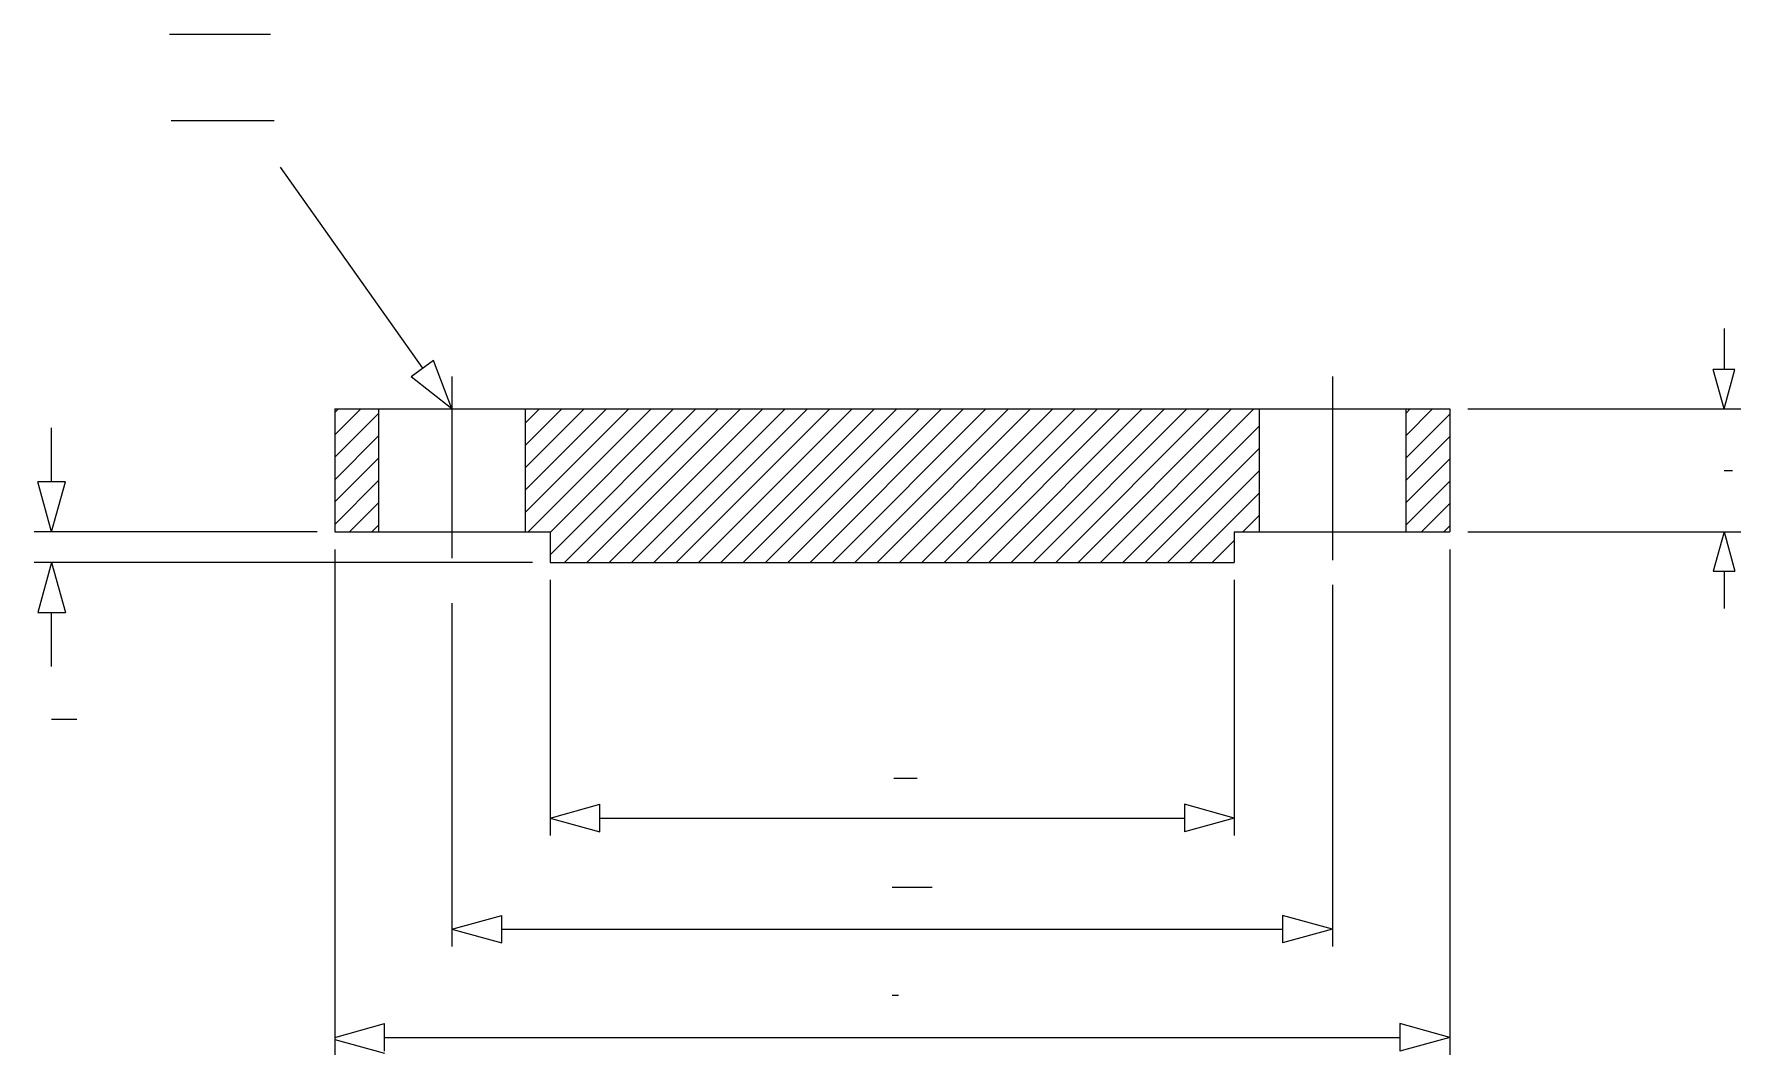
# Model space of a CAD drawing. Extents: x 391 to 1201, y 214 to 699.
import ezdxf

# ---------------------------------------------------------------- set-up
doc = ezdxf.new("R2010")
doc.units = 0
doc.header["$MEASUREMENT"] = 0
doc.layers.add('-1', color=7, linetype='CONTINUOUS')
doc.layers.add('1', color=7, linetype='CONTINUOUS')

msp = doc.modelspace()

# ---------------------------------------------------------------- linework, layer by layer
at = {"layer": '-1', "color": 2, "linetype": 'Continuous'}
for p, q in [((454.79, 698.8), (502.79, 698.8)), ((455.56, 657.84), (504.56, 657.84))]:
    msp.add_line(p, q, dxfattribs=at)
at = {"layer": '-1', "color": 3, "linetype": 'Continuous'}
for p, q in [((575.22, 540.17), (507.61, 635.66)), ((1193.19, 559.04), (1193.19, 539.52)), ((580.23, 543.83), (569.64, 536.1)), ((588.92, 520.81), (580.23, 543.83)), ((588.92, 520.81), (569.64, 536.1)), ((1193.19, 520.81), (1188.01, 539.52)), ((1198.36, 539.52), (1188.01, 539.52)), ((1193.19, 520.81), (1198.36, 539.52)), ((1071.5, 520.81), (1201.19, 520.81)), ((398.84, 486.17), (398.84, 511.88)), ((398.84, 462.46), (392.29, 486.17)), ((405.4, 486.17), (392.29, 486.17)), ((398.84, 462.46), (405.4, 486.17)), ((525.02, 462.46), (390.54, 462.46)), ((1071.5, 462.46), (1201.19, 462.46)), ((1193.19, 462.46), (1188.01, 443.75)), ((1193.19, 462.46), (1198.36, 443.75)), ((533.32, 454.16), (533.32, 214.13)), ((1062.89, 454.16), (1062.89, 214.13)), ((627.27, 447.96), (390.54, 447.96)), ((398.84, 447.96), (392.29, 424.24)), ((398.84, 447.96), (405.4, 424.24)), ((635.57, 439.66), (635.57, 318.27)), ((960.59, 439.66), (960.59, 318.27)), ((1188.01, 443.75), (1198.36, 443.75)), ((1193.19, 443.75), (1193.19, 426.11)), ((1007.24, 437.28), (1007.24, 265.52)), ((392.29, 424.24), (405.4, 424.24)), ((398.84, 398.54), (398.84, 424.24)), ((588.92, 428.54), (588.92, 265.52)), ((635.57, 326.57), (659.28, 333.13)), ((659.28, 320.02), (659.28, 333.13)), ((960.59, 326.57), (936.88, 333.13)), ((936.88, 333.13), (936.88, 320.02)), ((635.57, 326.57), (659.28, 320.02)), ((659.28, 326.57), (936.88, 326.57)), ((960.59, 326.57), (936.88, 320.02)), ((588.92, 273.82), (612.63, 280.37)), ((612.63, 267.26), (612.63, 280.37)), ((1007.24, 273.82), (983.53, 280.37)), ((983.53, 280.37), (983.53, 267.26)), ((588.92, 273.82), (612.63, 267.26)), ((612.63, 273.82), (983.53, 273.82)), ((1007.24, 273.82), (983.53, 267.26)), ((533.32, 222.43), (557.03, 228.99)), ((557.03, 215.87), (557.03, 228.99)), ((1062.89, 222.43), (1039.17, 228.99)), ((1039.17, 228.99), (1039.17, 215.87)), ((533.32, 221.43), (557.03, 214.88)), ((557.03, 222.43), (1039.17, 222.43)), ((1062.89, 222.43), (1039.17, 215.87))]:
    msp.add_line(p, q, dxfattribs=at)
at = {"layer": '-1', "color": 4, "linetype": 'Continuous'}
for p, q in [((588.92, 536.26), (588.92, 449.99)), ((1007.24, 536.26), (1007.24, 449.08)), ((533.32, 519.07), (535.06, 520.81)), ((533.32, 508.47), (545.67, 520.81)), ((623.78, 514.08), (630.52, 520.81)), ((623.78, 503.47), (641.12, 520.81)), ((623.78, 492.86), (651.73, 520.81)), ((623.78, 482.26), (662.34, 520.81)), ((623.78, 471.65), (672.94, 520.81)), ((625.2, 462.46), (683.55, 520.81)), ((635.57, 462.22), (694.16, 520.81)), ((635.57, 451.62), (704.76, 520.81)), ((642.51, 447.96), (715.37, 520.81)), ((653.12, 447.96), (725.98, 520.81)), ((663.73, 447.96), (736.58, 520.81)), ((674.33, 447.96), (747.19, 520.81)), ((684.94, 447.96), (757.8, 520.81)), ((695.55, 447.96), (768.4, 520.81)), ((706.15, 447.96), (779.01, 520.81)), ((716.76, 447.96), (789.62, 520.81)), ((727.37, 447.96), (800.22, 520.81)), ((737.97, 447.96), (810.83, 520.81)), ((748.58, 447.96), (821.44, 520.81)), ((759.19, 447.96), (832.04, 520.81)), ((769.79, 447.96), (842.65, 520.81)), ((780.4, 447.96), (853.26, 520.81)), ((791.01, 447.96), (863.86, 520.81)), ((801.61, 447.96), (874.47, 520.81)), ((812.22, 447.96), (885.08, 520.81)), ((822.83, 447.96), (895.68, 520.81)), ((833.43, 447.96), (906.29, 520.81)), ((844.04, 447.96), (916.9, 520.81)), ((854.65, 447.96), (927.5, 520.81)), ((865.25, 447.96), (938.11, 520.81)), ((875.86, 447.96), (948.72, 520.81)), ((886.47, 447.96), (959.32, 520.81)), ((897.07, 447.96), (969.93, 520.81)), ((1042.1, 518.74), (1044.18, 520.81)), ((1042.1, 508.13), (1054.78, 520.81)), ((533.32, 497.86), (554.06, 518.6)), ((907.68, 447.96), (972.38, 512.66)), ((1042.1, 497.52), (1062.89, 518.31)), ((533.32, 487.25), (554.06, 508)), ((1042.1, 486.92), (1062.89, 507.7)), ((533.32, 476.65), (554.06, 497.39)), ((918.29, 447.96), (972.38, 502.05)), ((1042.1, 476.31), (1062.89, 497.1)), ((533.32, 466.04), (554.06, 486.78)), ((928.89, 447.96), (972.38, 491.44)), ((1042.1, 465.7), (1062.89, 486.49)), ((939.5, 447.96), (972.38, 480.84)), ((540.35, 462.46), (554.06, 476.18)), ((964.61, 462.46), (972.38, 470.23)), ((1049.47, 462.46), (1062.89, 475.88)), ((550.95, 462.46), (554.06, 465.57)), ((1060.07, 462.46), (1062.89, 465.28)), ((950.11, 447.96), (960.59, 458.44))]:
    msp.add_line(p, q, dxfattribs=at)
at = {"layer": '-1', "color": 7, "linetype": 'Continuous'}
for p, q in [((533.32, 520.81), (533.32, 462.46)), ((533.32, 520.81), (645.53, 520.81)), ((554.06, 520.81), (554.06, 462.46)), ((623.78, 520.81), (623.78, 462.46)), ((950.63, 520.81), (1062.89, 520.81)), ((972.38, 520.81), (972.38, 462.46)), ((1042.1, 520.81), (1042.1, 462.46)), ((1062.89, 520.81), (1062.89, 462.46)), ((533.32, 462.46), (635.57, 462.46)), ((635.57, 462.46), (635.57, 447.96)), ((960.59, 462.46), (960.59, 447.96)), ((960.59, 462.46), (1062.89, 462.46)), ((635.57, 447.96), (960.59, 447.96))]:
    msp.add_line(p, q, dxfattribs=at)
at = {"layer": '-1', "color": 5, "linetype": 'Continuous'}
for p, q in [((1193.19, 491.64), (1197.19, 491.64)), ((398.84, 373.54), (410.84, 373.54)), ((798.88, 345.55), (809.88, 345.55)), ((798.09, 293.82), (817.09, 293.82)), ((798.11, 242.43), (801.11, 242.43))]:
    msp.add_line(p, q, dxfattribs=at)
at = {"layer": '1', "color": 7, "linetype": 'Continuous'}
msp.add_line((638.88, 520.81), (957.62, 520.81), dxfattribs=at)

doc.saveas('drawing.dxf')
